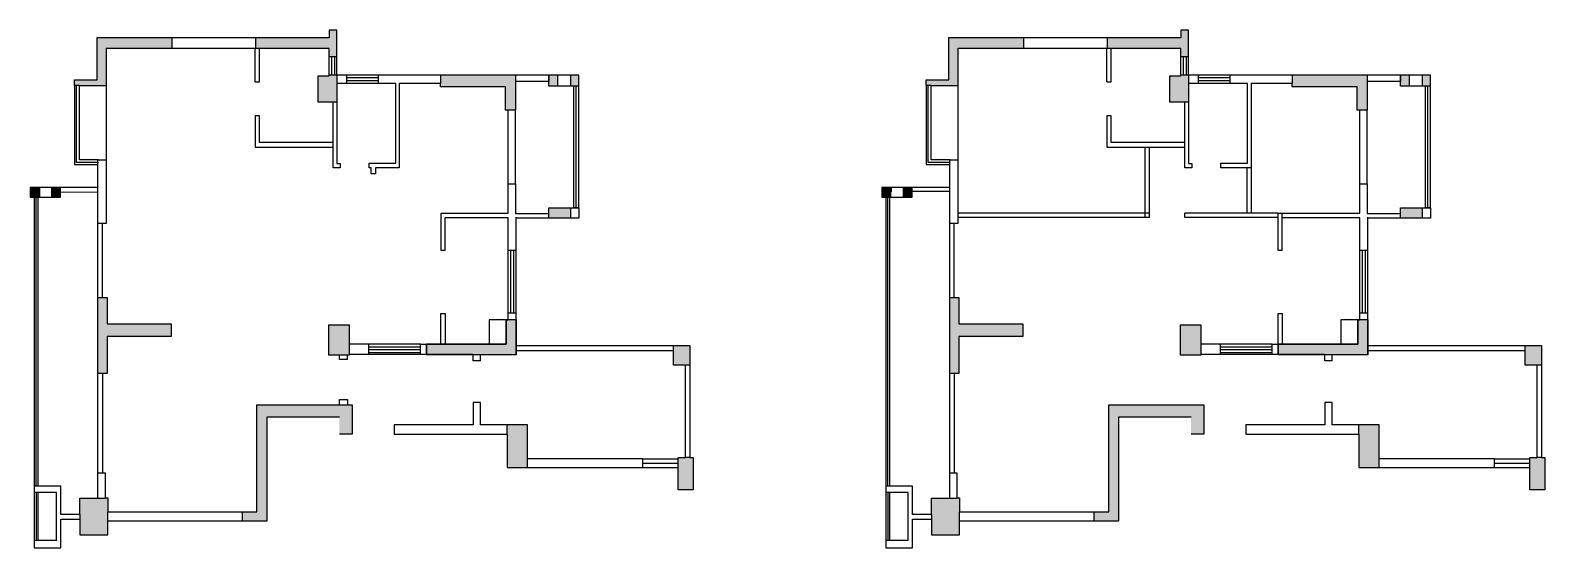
# Model space of a CAD drawing. Header units: millimetres. Extents: x 450898 to 739469, y -912654 to -458543.
# Drawn here: x 696753 to 739469, y -885359 to -870761 of the extents above; entities that cross this region are included whole.
import ezdxf

# ---------------------------------------------------------------- set-up
doc = ezdxf.new("R2010")
doc.units = ezdxf.units.MM
doc.header["$MEASUREMENT"] = 0
doc.layers.get('DEFPOINTS').update_dxf_attribs({"linetype": 'CONTINUOUS'})

msp = doc.modelspace()

# ---------------------------------------------------------------- hatches: boundary and pattern name
at = {"layer": 'DEFPOINTS'}
for points in [[(700748.9, -871272.4), (700748.9, -870971.9), (698637.6, -870971.9), (698637.6, -872162.8), (698000.4, -872162.8), (698000.4, -872315.6), (698139.8, -872315.6), (698889.8, -872315.6), (698889.8, -871272.4)], [(705179.3, -871272.4), (705179.3, -871507.9), (705400.1, -871507.9), (705400.1, -870761.2), (705179.3, -870761.2), (705179.3, -870971.9), (703109.1, -870971.9), (703109.1, -871272.4), (703201.5, -871272.4)], [(724771.5, -871272.4), (724771.5, -870971.9), (722660.3, -870971.9), (722660.3, -872162.8), (722023.1, -872162.8), (722023.1, -872315.6), (722162.5, -872315.6), (722912.5, -872315.6), (722912.5, -871272.4)], [(729202, -871272.4), (729202, -871507.9), (729422.7, -871507.9), (729422.7, -870761.2), (729202, -870761.2), (729202, -870971.9), (727131.7, -870971.9), (727131.7, -871272.4), (727224.2, -871272.4)], [(705400.1, -872024.7), (705179.3, -872024.7), (705179.3, -872049.9), (704875.2, -872049.9), (704875.2, -872786), (705400.1, -872786)], [(710160.3, -872359.3), (710160.3, -873011.8), (710442.3, -873011.8), (710442.3, -872209.1), (710442.3, -872024.7), (708326.3, -872024.7), (708326.3, -872261.4), (708326.3, -872359.3)], [(729422.7, -872024.7), (729202, -872024.7), (729202, -872049.9), (728897.8, -872049.9), (728897.8, -872786), (729422.7, -872786)], [(734182.9, -872359.3), (734182.9, -873011.8), (734465, -873011.8), (734465, -872209.1), (734465, -872024.7), (732348.9, -872024.7), (732348.9, -872261.4), (732348.9, -872359.3)], [(696753.3, -875191.9), (696753.3, -875471.9), (696972.6, -875471.9), (697022, -875471.9), (697022, -875191.9)], [(697602.3, -875471.9), (697602.3, -875191.9), (697363.1, -875191.9), (697363.1, -875471.9)], [(720776, -875191.9), (720776, -875471.9), (720995.2, -875471.9), (721044.7, -875471.9), (721044.7, -875191.9)], [(721624.9, -875471.9), (721624.9, -875191.9), (721385.7, -875191.9), (721385.7, -875471.9)], [(698921.9, -879041.8), (698921.9, -878298.6), (698783.6, -878298.6), (698663.1, -878298.6), (698663.1, -880447.2), (698921.9, -880447.2), (698921.9, -879400.3), (700725.8, -879400.3), (700725.8, -879041.8)], [(722944.6, -879041.8), (722944.6, -878298.6), (722806.3, -878298.6), (722685.7, -878298.6), (722685.7, -880447.2), (722944.6, -880447.2), (722944.6, -879400.3), (724748.4, -879400.3), (724748.4, -879041.8)], [(705163.6, -879916.5), (705759.5, -879916.5), (705759.5, -879616.4), (705759.5, -879077.5), (705163.6, -879077.5)], [(710456.4, -879912), (710456.4, -878928.3), (710175.9, -878928.3), (710175.9, -879615.9), (708337.1, -879616.3), (708337.1, -879616.4), (707924.7, -879616.4), (707924.7, -879912)], [(729186.2, -879916.5), (729782.1, -879916.5), (729782.1, -879616.4), (729782.1, -879077.5), (729186.2, -879077.5)], [(734479.1, -879912), (734479.1, -878928.3), (734198.6, -878928.3), (734198.6, -879615.9), (732359.8, -879616.3), (732359.8, -879616.4), (731947.3, -879616.4), (731947.3, -879912)], [(714897.1, -880209.9), (715353.8, -880209.9), (715353.8, -879649.5), (714897.1, -879649.5)], [(738919.7, -880209.9), (739376.5, -880209.9), (739376.5, -879649.5), (738919.7, -879649.5)], [(703425.8, -881679.6), (705473.2, -881679.6), (705473.2, -882157.1), (705687, -882157.1), (705831.1, -882157.1), (705831.1, -881331.4), (705701.9, -881331.4), (705701.9, -881324.3), (703147.7, -881324.3), (703147.7, -884347.1), (702739.4, -884347.1), (702739.4, -884609.5), (703425.8, -884609.5)], [(727448.5, -881679.6), (729495.9, -881679.6), (729495.9, -882157.1), (729709.6, -882157.1), (729853.7, -882157.1), (729853.7, -881331.4), (729724.5, -881331.4), (729724.5, -881324.3), (727170.4, -881324.3), (727170.4, -884347.1), (726762.1, -884347.1), (726762.1, -884609.5), (727448.5, -884609.5)], [(698867.9, -883956.6), (698867.9, -883954.2), (698939.3, -883954.2), (698939.3, -884347.1), (698939.3, -884998.7), (698151.3, -884998.7), (698151.3, -884423.3), (698151.3, -883956.6)], [(722890.6, -883956.6), (722890.6, -883954.2), (722961.9, -883954.2), (722961.9, -884347.1), (722961.9, -884998.7), (722173.9, -884998.7), (722173.9, -884423.3), (722173.9, -883956.6)]]:
    msp.add_hatch(color=8, dxfattribs=at).paths.add_polyline_path(points)
h = msp.add_hatch(color=8, dxfattribs=at)
h.paths.add_polyline_path([(711987.3, -872341.7), (712221.7, -872341.7), (712221.7, -872024.7), (711987.3, -872024.7)])
h.paths.add_polyline_path([(711377.2, -872024.7), (711377.2, -872209.1), (711377.2, -872341.7), (711622.9, -872341.7), (711622.9, -872024.7)])
h.paths.add_polyline_path([(711996.9, -876058.9), (711996.9, -875770.6), (711378.1, -875770.6), (711378.1, -876058.9)])
h = msp.add_hatch(color=8, dxfattribs=at)
h.paths.add_polyline_path([(736009.9, -872341.7), (736244.4, -872341.7), (736244.4, -872024.7), (736009.9, -872024.7)])
h.paths.add_polyline_path([(735399.8, -872024.7), (735399.8, -872209.1), (735399.8, -872341.7), (735645.5, -872341.7), (735645.5, -872024.7)])
h.paths.add_polyline_path([(736019.5, -876058.9), (736019.5, -875770.6), (735400.8, -875770.6), (735400.8, -876058.9)])
h = msp.add_hatch(color=8, dxfattribs=at)
h.paths.add_polyline_path([(715446.7, -882813.5), (715353.8, -882813.5), (715238.6, -882813.5), (715026.7, -882813.5), (715026.7, -883723.9), (715446.7, -883723.9)])
h.paths.add_polyline_path([(710775.8, -883092.5), (710775.8, -882855.7), (710775.8, -881890.6), (710205.9, -881890.6), (710205.9, -882156.8), (710205.9, -883092.5)])
h = msp.add_hatch(color=8, dxfattribs=at)
h.paths.add_polyline_path([(739469.3, -882813.5), (739376.5, -882813.5), (739261.2, -882813.5), (739049.4, -882813.5), (739049.4, -883723.9), (739469.3, -883723.9)])
h.paths.add_polyline_path([(734798.4, -883092.5), (734798.4, -882855.7), (734798.4, -881890.6), (734228.5, -881890.6), (734228.5, -882156.8), (734228.5, -883092.5)])

# ---------------------------------------------------------------- linework, layer by layer
at = {"layer": 'DEFPOINTS', "color": 1}
for p, q in [((698637.6, -872162.8), (698637.6, -870960.5)), ((700748.9, -870971.9), (698637.6, -870971.9)), ((703109.1, -870971.9), (700748.9, -870971.9)), ((700748.9, -870971.9), (700748.9, -871272.4)), ((705179.3, -870971.9), (703109.1, -870971.9)), ((703109.1, -870971.9), (703109.1, -871272.4)), ((705400.1, -870761.2), (705179.3, -870761.2)), ((705179.3, -870761.2), (705179.3, -870971.9)), ((705400.1, -871507.9), (705400.1, -870761.2)), ((722660.3, -872162.8), (722660.3, -870960.5)), ((724771.5, -870971.9), (722660.3, -870971.9)), ((727131.7, -870971.9), (724771.5, -870971.9)), ((724771.5, -870971.9), (724771.5, -871272.4)), ((729202, -870971.9), (727131.7, -870971.9)), ((727131.7, -870971.9), (727131.7, -871272.4)), ((729422.7, -870761.2), (729202, -870761.2)), ((729202, -870761.2), (729202, -870971.9)), ((729422.7, -871507.9), (729422.7, -870761.2)), ((703201.5, -871272.4), (698889.8, -871272.4)), ((698889.8, -871272.4), (698889.8, -876214.9)), ((703100, -872217.9), (703100, -871272.4)), ((705179.3, -871272.4), (703201.5, -871272.4)), ((703220, -872217.9), (703220, -871272.4)), ((705179.3, -872049.9), (705179.3, -871272.4)), ((727224.2, -871272.4), (722912.5, -871272.4)), ((722912.5, -871272.4), (722912.5, -876214.9)), ((727122.7, -872217.9), (727122.7, -871272.4)), ((729202, -871272.4), (727224.2, -871272.4)), ((727242.7, -872217.9), (727242.7, -871272.4)), ((729202, -872049.9), (729202, -871272.4)), ((705400.1, -871507.9), (705179.3, -871507.9)), ((705179.3, -872024.7), (705179.3, -871507.9)), ((705259.3, -872024.7), (705259.3, -871507.9)), ((705339.3, -872024.7), (705339.3, -871507.9)), ((705400.1, -872024.7), (705400.1, -871507.9)), ((729422.7, -871507.9), (729202, -871507.9)), ((729202, -872024.7), (729202, -871507.9)), ((729282, -872024.7), (729282, -871507.9)), ((729362, -872024.7), (729362, -871507.9)), ((729422.7, -872024.7), (729422.7, -871507.9)), ((698000.4, -872315.6), (698000.4, -872162.8)), ((698000.4, -872162.8), (698637.6, -872162.8)), ((703100, -872217.9), (703220, -872217.9)), ((704875.2, -872786), (704875.2, -872049.9)), ((704875.2, -872049.9), (705179.3, -872049.9)), ((705400.1, -872024.7), (705179.3, -872024.7)), ((705400.1, -872024.7), (705400.1, -874522.5)), ((705672.4, -872024.7), (705400.1, -872024.7)), ((706569.9, -872024.7), (705672.4, -872024.7)), ((705672.4, -872024.7), (705672.4, -872261.4)), ((706569.9, -872104.7), (705672.4, -872104.7)), ((706569.9, -872184.7), (705672.4, -872184.7)), ((708326.3, -872024.7), (706569.9, -872024.7)), ((706569.9, -872024.7), (706569.9, -872261.4)), ((710442.3, -872024.7), (708326.3, -872024.7)), ((708326.3, -872024.7), (708326.3, -872261.4)), ((711377.2, -872024.7), (710442.3, -872024.7)), ((710442.3, -872024.7), (710442.3, -872209.1)), ((711377.2, -872209.1), (710442.3, -872209.1)), ((710442.3, -872209.1), (710442.3, -873011.8)), ((711622.9, -872024.7), (711377.2, -872024.7)), ((711377.2, -872024.7), (711377.2, -872209.1)), ((711377.2, -872209.1), (711377.2, -872024.7)), ((711377.2, -872341.7), (711377.2, -872209.1)), ((711987.3, -872024.7), (711622.9, -872024.7)), ((711622.9, -872024.7), (711622.9, -872341.7)), ((712221.7, -872024.7), (711987.3, -872024.7)), ((711987.3, -872024.7), (711987.3, -872341.7)), ((712221.7, -872341.7), (712221.7, -872024.7)), ((722023.1, -872315.6), (722023.1, -872162.8)), ((722023.1, -872162.8), (722660.3, -872162.8)), ((727122.7, -872217.9), (727242.7, -872217.9)), ((728897.8, -872786), (728897.8, -872049.9)), ((728897.8, -872049.9), (729202, -872049.9)), ((729422.7, -872024.7), (729202, -872024.7)), ((729422.7, -872024.7), (729422.7, -874522.5)), ((729695, -872024.7), (729422.7, -872024.7)), ((730592.5, -872024.7), (729695, -872024.7)), ((729695, -872024.7), (729695, -872261.4)), ((730592.5, -872104.7), (729695, -872104.7)), ((730592.5, -872184.7), (729695, -872184.7)), ((732348.9, -872024.7), (730592.5, -872024.7)), ((730592.5, -872024.7), (730592.5, -872261.4)), ((734465, -872024.7), (732348.9, -872024.7)), ((732348.9, -872024.7), (732348.9, -872261.4)), ((735399.8, -872024.7), (734465, -872024.7)), ((734465, -872024.7), (734465, -872209.1)), ((735399.8, -872209.1), (734465, -872209.1)), ((734465, -872209.1), (734465, -873011.8)), ((735645.5, -872024.7), (735399.8, -872024.7)), ((735399.8, -872024.7), (735399.8, -872209.1)), ((735399.8, -872209.1), (735399.8, -872024.7)), ((735399.8, -872341.7), (735399.8, -872209.1)), ((736009.9, -872024.7), (735645.5, -872024.7)), ((735645.5, -872024.7), (735645.5, -872341.7)), ((736244.4, -872024.7), (736009.9, -872024.7)), ((736009.9, -872024.7), (736009.9, -872341.7)), ((736244.4, -872341.7), (736244.4, -872024.7)), ((698139.8, -872315.6), (698000.4, -872315.6)), ((698000.4, -872315.6), (698000.4, -874547.6)), ((698059.8, -874494.7), (698059.8, -872315.6)), ((698139.8, -874414.7), (698139.8, -872315.6)), ((698139.8, -872315.6), (698889.8, -872315.6)), ((707065.3, -872261.4), (705400.1, -872261.4)), ((707065.3, -874507.8), (707065.3, -872261.4)), ((708326.3, -872261.4), (707162.4, -872261.4)), ((707162.4, -872261.4), (707162.4, -874643.2)), ((708326.3, -872359.3), (708326.3, -872261.4)), ((710160.3, -872359.3), (708326.3, -872359.3)), ((710160.3, -873011.8), (710160.3, -872359.3)), ((712221.7, -872341.7), (711377.2, -872341.7)), ((712084, -875770.6), (712084, -872341.7)), ((712152.9, -875770.6), (712152.9, -872341.7)), ((712221.7, -875770.6), (712221.7, -872341.7)), ((722162.5, -872315.6), (722023.1, -872315.6)), ((722023.1, -872315.6), (722023.1, -874547.6)), ((722082.5, -874494.7), (722082.5, -872315.6)), ((722162.5, -874414.7), (722162.5, -872315.6)), ((722162.5, -872315.6), (722912.5, -872315.6)), ((731088, -872261.4), (729422.7, -872261.4)), ((731088, -874507.8), (731088, -872261.4)), ((732348.9, -872261.4), (731185, -872261.4)), ((731185, -872261.4), (731185, -874643.2)), ((732348.9, -872359.3), (732348.9, -872261.4)), ((734182.9, -872359.3), (732348.9, -872359.3)), ((734182.9, -873011.8), (734182.9, -872359.3)), ((736244.4, -872341.7), (735399.8, -872341.7)), ((736106.7, -875770.6), (736106.7, -872341.7)), ((736175.5, -875770.6), (736175.5, -872341.7)), ((736244.4, -875770.6), (736244.4, -872341.7)), ((705400.1, -872786), (704875.2, -872786)), ((705294.8, -874642.5), (705294.8, -872786)), ((710442.3, -873011.8), (710160.3, -873011.8)), ((710231.2, -875097.4), (710231.2, -873011.8)), ((710436.6, -875097.4), (710436.6, -873011.8)), ((729422.7, -872786), (728897.8, -872786)), ((729317.5, -874642.5), (729317.5, -872786)), ((734465, -873011.8), (734182.9, -873011.8)), ((734253.9, -875097.4), (734253.9, -873011.8)), ((734459.3, -875097.4), (734459.3, -873011.8)), ((703220, -873171.6), (703100, -873171.6)), ((703100, -873171.6), (703100, -874056.6)), ((703220, -873923.1), (703220, -873171.6)), ((727242.7, -873171.6), (727122.7, -873171.6)), ((727122.7, -873171.6), (727122.7, -874056.6)), ((727242.7, -873923.1), (727242.7, -873171.6)), ((705294.8, -873923.1), (703220, -873923.1)), ((729317.5, -873923.1), (727242.7, -873923.1)), ((703100, -874056.6), (705294.8, -874056.6)), ((727122.7, -874056.6), (729317.5, -874056.6)), ((728197.5, -876040.9), (728197.5, -874056.6)), ((728317.5, -876040.9), (728317.5, -874056.6)), ((698000.4, -874547.6), (698663.1, -874547.6)), ((698677.4, -874494.7), (698059.8, -874494.7)), ((698677.4, -874414.7), (698139.8, -874414.7)), ((698663.1, -878298.6), (698663.1, -874414.7)), ((698677.4, -874414.7), (698889.8, -874414.7)), ((705492.1, -874642.5), (705294.8, -874642.5)), ((705400.1, -874522.5), (705492.1, -874522.5)), ((705492.1, -874522.5), (705492.1, -874642.5)), ((706311, -874643.2), (706311, -874507.8)), ((706311, -874507.8), (707065.3, -874507.8)), ((706367.4, -874643.2), (706311, -874643.2)), ((706367.4, -874808.5), (706367.4, -874643.2)), ((706489.5, -874808.5), (706367.4, -874808.5)), ((707162.4, -874643.2), (706489.5, -874643.2)), ((706489.5, -874643.2), (706489.5, -874808.5)), ((722023.1, -874547.6), (722685.7, -874547.6)), ((722700.1, -874494.7), (722082.5, -874494.7)), ((722700.1, -874414.7), (722162.5, -874414.7)), ((722685.7, -878298.6), (722685.7, -874414.7)), ((722700.1, -874414.7), (722912.5, -874414.7)), ((729514.7, -874642.5), (729317.5, -874642.5)), ((729422.7, -874522.5), (729514.7, -874522.5)), ((729514.7, -874522.5), (729514.7, -874642.5)), ((730333.7, -874643.2), (730333.7, -874507.8)), ((730333.7, -874507.8), (731088, -874507.8)), ((731185, -874643.2), (730333.7, -874643.2)), ((730390.1, -874643.2), (730333.7, -874643.2)), ((698663.1, -875191.9), (696753.3, -875191.9)), ((696753.3, -875191.9), (696753.3, -875471.9)), ((697022, -875471.9), (697022, -875191.9)), ((697363.1, -875471.9), (697363.1, -875191.9)), ((697602.3, -875471.9), (697602.3, -875191.9)), ((710231.2, -875920.9), (710231.2, -875097.4)), ((710231.2, -875097.4), (710436.6, -875097.4)), ((710436.6, -875097.4), (710436.6, -875929.2)), ((722685.7, -875191.9), (720776, -875191.9)), ((720776, -875191.9), (720776, -875471.9)), ((721044.7, -875311.9), (721044.7, -875191.9)), ((721385.7, -875471.9), (721385.7, -875191.9)), ((721624.9, -875471.9), (721624.9, -875191.9)), ((734253.9, -875920.9), (734253.9, -875097.4)), ((734253.9, -875097.4), (734459.3, -875097.4)), ((734459.3, -875097.4), (734459.3, -875929.2)), ((696753.3, -875471.9), (696972.6, -875471.9)), ((696866.4, -875471.9), (696866.4, -885358.7)), ((696919.5, -883625), (696919.5, -875471.9)), ((696972.6, -883625), (696972.6, -875471.9)), ((696972.6, -875471.9), (697602.3, -875471.9)), ((697602.3, -875331.9), (698663.1, -875315)), ((721044.7, -875311.9), (720776, -875311.9)), ((720776, -875471.9), (720995.2, -875471.9)), ((720889.1, -875471.9), (720889.1, -885358.7)), ((720942.2, -883625), (720942.2, -875471.9)), ((720995.2, -883625), (720995.2, -875471.9)), ((720995.2, -875471.9), (721624.9, -875471.9)), ((722685.7, -875311.9), (721385.7, -875311.9)), ((708341, -876974.9), (708341, -875920.9)), ((708341, -875920.9), (710231.2, -875920.9)), ((710231.9, -876048.6), (708457.1, -876048.6)), ((708457.1, -876974.9), (708457.1, -876048.6)), ((710231.9, -878928.3), (710231.9, -876048.6)), ((710436.6, -875929.2), (711378.1, -875929.2)), ((710456.4, -876969.7), (710456.4, -876034.4)), ((712221.7, -876058.9), (710456.4, -876058.9)), ((711378.1, -876058.9), (711378.1, -875770.6)), ((711378.1, -875770.6), (712084, -875770.6)), ((711996.9, -876058.9), (711996.9, -875770.6)), ((712084, -875770.6), (712221.7, -875770.6)), ((712221.7, -875770.6), (712084, -875770.6)), ((712221.7, -875770.6), (712221.7, -876058.9)), ((731951.1, -875920.9), (734253.9, -875920.9)), ((734254.5, -876048.6), (732067.3, -876048.6)), ((734254.5, -878928.3), (734254.5, -876048.6)), ((734459.3, -875929.2), (735400.8, -875929.2)), ((734479.1, -876969.7), (734479.1, -876034.4)), ((736244.4, -876058.9), (734479.1, -876058.9)), ((735400.8, -876058.9), (735400.8, -875770.6)), ((735400.8, -875770.6), (736106.7, -875770.6)), ((736019.5, -876058.9), (736019.5, -875770.6)), ((736106.7, -875770.6), (736244.4, -875770.6)), ((736244.4, -875770.6), (736106.7, -875770.6)), ((736244.4, -875770.6), (736244.4, -876058.9)), ((698889.8, -876214.9), (698663.1, -876214.9)), ((698783.6, -876214.9), (698783.6, -878298.6)), ((722912.5, -876214.9), (722685.7, -876214.9)), ((722806.3, -876214.9), (722806.3, -878298.6)), ((708457.1, -876974.9), (708341, -876974.9)), ((710456.4, -876969.7), (710231.9, -876969.7)), ((710231.9, -878745.8), (710231.9, -876969.7)), ((710311.9, -878745.8), (710311.9, -876969.7)), ((710391.9, -878745.8), (710391.9, -876969.7)), ((710456.4, -878745.8), (710456.4, -876969.7)), ((734479.1, -876969.7), (734254.5, -876969.7)), ((734254.5, -878745.8), (734254.5, -876969.7)), ((734334.5, -878745.8), (734334.5, -876969.7)), ((734414.5, -878745.8), (734414.5, -876969.7)), ((734479.1, -878745.8), (734479.1, -876969.7)), ((698663.1, -883248.5), (698663.1, -878298.6)), ((698663.1, -878298.6), (698783.6, -878298.6)), ((698783.6, -878298.6), (698921.9, -878298.6)), ((698921.9, -878298.6), (698921.9, -879041.8)), ((722685.7, -883248.5), (722685.7, -878298.6)), ((722685.7, -878298.6), (722806.3, -878298.6)), ((722806.3, -878298.6), (722944.6, -878298.6)), ((722944.6, -878298.6), (722944.6, -879041.8)), ((698921.9, -879041.8), (700725.8, -879041.8)), ((700725.8, -879041.8), (700725.8, -879400.3)), ((705759.5, -879077.5), (705163.6, -879077.5)), ((705163.6, -879077.5), (705163.6, -879916.5)), ((705759.5, -879616.4), (705759.5, -879077.5)), ((708337.1, -879616.4), (708337.1, -878753.1)), ((708337.1, -878753.1), (708457.1, -878753.1)), ((708457.1, -878753.1), (708457.1, -879615.9)), ((710175.9, -879615.9), (710175.9, -878928.3)), ((710175.9, -878928.3), (710231.9, -878928.3)), ((710456.4, -878745.8), (710231.9, -878745.8)), ((710456.4, -878928.3), (710231.9, -878928.3)), ((710456.4, -878928.3), (710456.4, -878745.8)), ((710456.4, -878928.3), (710456.4, -879913)), ((722944.6, -879041.8), (724748.4, -879041.8)), ((724748.4, -879041.8), (724748.4, -879400.3)), ((729782.1, -879077.5), (729186.2, -879077.5)), ((729186.2, -879077.5), (729186.2, -879916.5)), ((729782.1, -879616.4), (729782.1, -879077.5)), ((734198.6, -879615.9), (734198.6, -878928.3)), ((734198.6, -878928.3), (734254.5, -878928.3)), ((734479.1, -878745.8), (734254.5, -878745.8)), ((734479.1, -878928.3), (734254.5, -878928.3)), ((734479.1, -878928.3), (734479.1, -878745.8)), ((734479.1, -878928.3), (734479.1, -879913)), ((700725.8, -879400.3), (698921.9, -879400.3)), ((698921.9, -879400.3), (698921.9, -880447.2)), ((724748.4, -879400.3), (722944.6, -879400.3)), ((722944.6, -879400.3), (722944.6, -880447.2)), ((705163.6, -879916.5), (705759.5, -879916.5)), ((705478.2, -880048.7), (705478.2, -879916.5)), ((705701.9, -880048.7), (705701.9, -879916.5)), ((707759.4, -879616.4), (705759.5, -879616.4)), ((705759.5, -879916.5), (705759.5, -879616.4)), ((707759.4, -879912), (705759.5, -879912)), ((706293.1, -879616.4), (706293.1, -879912)), ((707759.4, -879616.4), (706293.1, -879616.4)), ((707759.4, -879696.4), (706293.1, -879696.4)), ((707759.4, -879776.4), (706293.1, -879776.4)), ((707759.4, -879856.4), (706293.1, -879856.4)), ((707759.4, -879912), (707759.4, -879616.4)), ((707759.4, -879616.4), (708337.1, -879616.4)), ((709238.9, -879912), (707759.4, -879912)), ((707924.7, -879912), (707924.7, -879616.4)), ((708337.1, -879615.9), (710175.9, -879615.9)), ((709463.1, -879913), (709238.9, -879913)), ((709240.8, -880085.5), (709240.8, -879913)), ((709448.5, -880085.5), (709448.5, -879913)), ((710456.4, -879913), (709463.1, -879913)), ((710456.4, -879649.5), (715353.8, -879649.5)), ((714897.1, -879802.3), (710456.4, -879802.3)), ((714897.1, -880209.9), (714897.1, -879649.5)), ((715353.8, -879649.5), (715353.8, -882813.5)), ((729186.2, -879916.5), (729782.1, -879916.5)), ((731782, -879616.4), (729782.1, -879616.4)), ((729782.1, -879916.5), (729782.1, -879616.4)), ((731782, -879912), (729782.1, -879912)), ((730315.7, -879616.4), (730315.7, -879912)), ((731782, -879616.4), (730315.7, -879616.4)), ((731782, -879696.4), (730315.7, -879696.4)), ((731782, -879776.4), (730315.7, -879776.4)), ((731782, -879856.4), (730315.7, -879856.4)), ((731782, -879912), (731782, -879616.4)), ((731782, -879616.4), (732359.8, -879616.4)), ((733261.5, -879912), (731782, -879912)), ((731947.3, -879912), (731947.3, -879616.4)), ((732359.8, -879615.9), (734198.6, -879615.9)), ((733485.8, -879913), (733261.5, -879913)), ((733263.4, -880085.5), (733263.4, -879913)), ((733471.1, -880085.5), (733471.1, -879913)), ((734479.1, -879913), (733485.8, -879913)), ((734479.1, -879649.5), (739376.5, -879649.5)), ((738919.7, -879802.3), (734479.1, -879802.3)), ((738919.7, -880209.9), (738919.7, -879649.5)), ((739376.5, -879649.5), (739376.5, -882813.5)), ((705701.9, -880048.7), (705478.2, -880048.7)), ((709448.5, -880085.5), (709240.8, -880085.5)), ((715353.8, -880209.9), (714897.1, -880209.9)), ((715238.6, -882813.5), (715238.6, -880209.9)), ((733471.1, -880085.5), (733263.4, -880085.5)), ((739376.5, -880209.9), (738919.7, -880209.9)), ((739261.2, -882813.5), (739261.2, -880209.9)), ((698921.9, -880447.2), (698655.5, -880447.2)), ((698788.7, -880447.2), (698788.7, -883248.5)), ((722944.6, -880447.2), (722678.2, -880447.2)), ((722811.4, -880447.2), (722811.4, -883248.5)), ((705478.2, -881324.3), (705478.2, -881177.2)), ((705478.2, -881177.2), (705701.9, -881177.2)), ((705701.9, -881177.2), (705701.9, -881331.4)), ((703147.7, -884347.1), (703147.7, -881324.3)), ((703147.7, -881324.3), (705701.9, -881324.3)), ((705701.9, -881331.4), (705831.1, -881331.4)), ((705831.1, -881331.4), (705831.1, -882157.1)), ((709448.5, -881259.5), (709240.8, -881259.5)), ((709240.8, -881259.5), (709240.8, -881890.6)), ((709448.5, -881890.6), (709448.5, -881259.5)), ((727170.4, -884347.1), (727170.4, -881324.3)), ((727170.4, -881324.3), (729724.5, -881324.3)), ((729724.5, -881331.4), (729853.7, -881331.4)), ((729853.7, -881331.4), (729853.7, -882157.1)), ((733471.1, -881259.5), (733263.4, -881259.5)), ((733263.4, -881259.5), (733263.4, -881890.6)), ((733471.1, -881890.6), (733471.1, -881259.5)), ((705473.2, -881679.6), (703425.8, -881679.6)), ((703425.8, -881679.6), (703425.8, -884613.9)), ((709240.8, -881890.6), (707015.5, -881890.6)), ((707015.5, -881890.6), (707015.5, -882156.8)), ((710775.8, -881890.6), (709448.5, -881890.6)), ((710205.9, -882156.8), (710205.9, -881890.6)), ((710775.8, -882855.7), (710775.8, -881890.6)), ((729495.9, -881679.6), (727448.5, -881679.6)), ((727448.5, -881679.6), (727448.5, -884613.9)), ((733263.4, -881890.6), (731038.1, -881890.6)), ((731038.1, -881890.6), (731038.1, -882156.8)), ((734798.4, -881890.6), (733471.1, -881890.6)), ((734228.5, -882156.8), (734228.5, -881890.6)), ((734798.4, -882855.7), (734798.4, -881890.6)), ((705687, -882157.1), (705473.2, -882157.1)), ((705831.1, -882157.1), (705687, -882157.1)), ((707015.5, -882156.8), (710205.9, -882156.8)), ((710205.9, -882156.8), (710205.9, -883092.5)), ((729709.6, -882157.1), (729495.9, -882157.1)), ((729853.7, -882157.1), (729709.6, -882157.1)), ((731038.1, -882156.8), (734228.5, -882156.8)), ((734228.5, -882156.8), (734228.5, -883092.5)), ((714028.5, -882855.7), (710775.8, -882855.7)), ((710775.8, -883092.5), (710775.8, -882855.7)), ((714028.5, -883092.5), (714028.5, -882855.7)), ((714028.5, -882855.7), (715026.7, -882855.7)), ((715026.7, -883723.9), (715026.7, -882813.5)), ((715026.7, -882813.5), (715238.6, -882813.5)), ((715353.8, -882813.5), (715238.6, -882813.5)), ((715353.8, -882813.5), (715446.7, -882813.5)), ((715446.7, -882813.5), (715446.7, -883723.9)), ((738051.2, -882855.7), (734798.4, -882855.7)), ((734798.4, -883092.5), (734798.4, -882855.7)), ((738051.2, -883092.5), (738051.2, -882855.7)), ((738051.2, -882855.7), (739049.4, -882855.7)), ((739049.4, -883723.9), (739049.4, -882813.5)), ((739049.4, -882813.5), (739261.2, -882813.5)), ((739376.5, -882813.5), (739261.2, -882813.5)), ((739376.5, -882813.5), (739469.3, -882813.5)), ((739469.3, -882813.5), (739469.3, -883723.9)), ((698663.1, -883956.6), (698663.1, -883248.5)), ((698663.1, -883248.5), (698788.7, -883248.5)), ((698788.7, -883248.5), (698867.9, -883248.5)), ((698867.9, -883248.5), (698867.9, -883954.2)), ((710205.9, -883092.5), (710775.8, -883092.5)), ((710775.8, -883092.5), (714028.5, -883092.5)), ((714028.5, -882972.5), (715026.7, -882972.5)), ((714028.5, -883092.5), (715026.7, -883092.5)), ((722685.7, -883956.6), (722685.7, -883248.5)), ((722685.7, -883248.5), (722811.4, -883248.5)), ((722811.4, -883248.5), (722890.6, -883248.5)), ((722890.6, -883248.5), (722890.6, -883954.2)), ((734228.5, -883092.5), (734798.4, -883092.5)), ((734798.4, -883092.5), (738051.2, -883092.5)), ((738051.2, -882972.5), (739049.4, -882972.5)), ((738051.2, -883092.5), (739049.4, -883092.5)), ((697615.5, -883625), (696866.4, -883625)), ((696972.6, -883625), (696866.4, -883625)), ((697615.5, -884423.3), (697615.5, -883625)), ((715446.7, -883723.9), (715026.7, -883723.9)), ((721638.1, -883625), (720889.1, -883625)), ((720995.2, -883625), (720889.1, -883625)), ((721638.1, -884423.3), (721638.1, -883625)), ((739469.3, -883723.9), (739049.4, -883723.9)), ((697490.5, -883797.8), (696866.4, -883797.8)), ((696919.5, -883797.8), (696919.5, -885156.1)), ((696972.6, -885156.1), (696972.6, -883797.8)), ((697490.5, -885156.1), (697490.5, -883797.8)), ((698151.3, -883956.6), (698867.9, -883956.6)), ((698151.3, -884423.3), (698151.3, -883956.6)), ((698867.9, -883954.2), (698939.3, -883954.2)), ((698939.3, -883954.2), (698939.3, -884347.1)), ((721513.1, -883797.8), (720889.1, -883797.8)), ((720942.2, -883797.8), (720942.2, -885156.1)), ((720995.2, -885156.1), (720995.2, -883797.8)), ((721513.1, -885156.1), (721513.1, -883797.8)), ((722173.9, -883956.6), (722890.6, -883956.6)), ((722173.9, -884423.3), (722173.9, -883956.6)), ((722890.6, -883954.2), (722961.9, -883954.2)), ((722961.9, -883954.2), (722961.9, -884347.1)), ((698151.3, -884423.3), (697615.5, -884423.3)), ((697615.5, -885358.7), (697615.5, -884554.4)), ((697615.5, -884554.4), (698151.3, -884554.4)), ((698151.3, -884423.3), (698151.3, -884998.7)), ((698939.3, -884347.1), (703147.7, -884347.1)), ((698939.3, -884998.7), (698939.3, -884347.1)), ((703425.8, -884609.5), (698939.3, -884609.5)), ((702739.4, -884609.5), (702739.4, -884347.1)), ((722173.9, -884423.3), (721638.1, -884423.3)), ((721638.1, -885358.7), (721638.1, -884554.4)), ((721638.1, -884554.4), (722173.9, -884554.4)), ((722173.9, -884423.3), (722173.9, -884998.7)), ((722961.9, -884347.1), (727170.4, -884347.1)), ((722961.9, -884998.7), (722961.9, -884347.1)), ((727448.5, -884609.5), (722961.9, -884609.5)), ((726762.1, -884609.5), (726762.1, -884347.1)), ((698151.3, -884998.7), (698939.3, -884998.7)), ((722173.9, -884998.7), (722961.9, -884998.7)), ((697490.5, -885156.1), (696866.4, -885156.1)), ((696866.4, -885358.7), (697615.5, -885358.7)), ((721513.1, -885156.1), (720889.1, -885156.1)), ((720889.1, -885358.7), (721638.1, -885358.7))]:
    msp.add_line(p, q, dxfattribs=at)
at = {"layer": 'DEFPOINTS', "color": 44}
for p, q in [((731065, -874643.2), (731065, -875920.9)), ((731185, -874643.2), (731185, -875920.9)), ((728317.5, -875920.9), (722912.5, -875920.9)), ((728317.5, -876040.9), (722912.5, -876040.9)), ((731951.1, -875920.9), (729317.5, -875920.9)), ((729317.5, -876040.9), (729317.5, -875920.9)), ((731951.1, -876040.9), (729317.5, -876040.9)), ((731951.1, -876974.9), (731951.1, -875920.9)), ((732067.3, -876974.9), (732067.3, -875920.9)), ((732067.3, -876974.9), (731951.1, -876974.9)), ((731947.3, -879616.4), (731947.3, -878753.1)), ((731947.3, -878753.1), (732067.3, -878753.1)), ((732067.3, -878753.1), (732067.3, -879615.9))]:
    msp.add_line(p, q, dxfattribs=at)
at = {"layer": 'DEFPOINTS', "color": 1}
for points in [[(710456.4, -878928.3), (710175.9, -878928.3), (710175.9, -879615.9), (707924.7, -879616.4), (707924.7, -879912), (710456.4, -879912), (710456.4, -878928.3)], [(734479.1, -878928.3), (734198.6, -878928.3), (734198.6, -879615.9), (731947.3, -879616.4), (731947.3, -879912), (734479.1, -879912), (734479.1, -878928.3)]]:
    msp.add_lwpolyline(points, dxfattribs=at)
for points in [[(710175.9, -879615.9), (710175.9, -878928.3), (709693.2, -878928.3), (709693.2, -879615.9)], [(734198.6, -879615.9), (734198.6, -878928.3), (733715.8, -878928.3), (733715.8, -879615.9)]]:
    msp.add_lwpolyline(points, close=True, dxfattribs=at)

doc.saveas('drawing.dxf')
